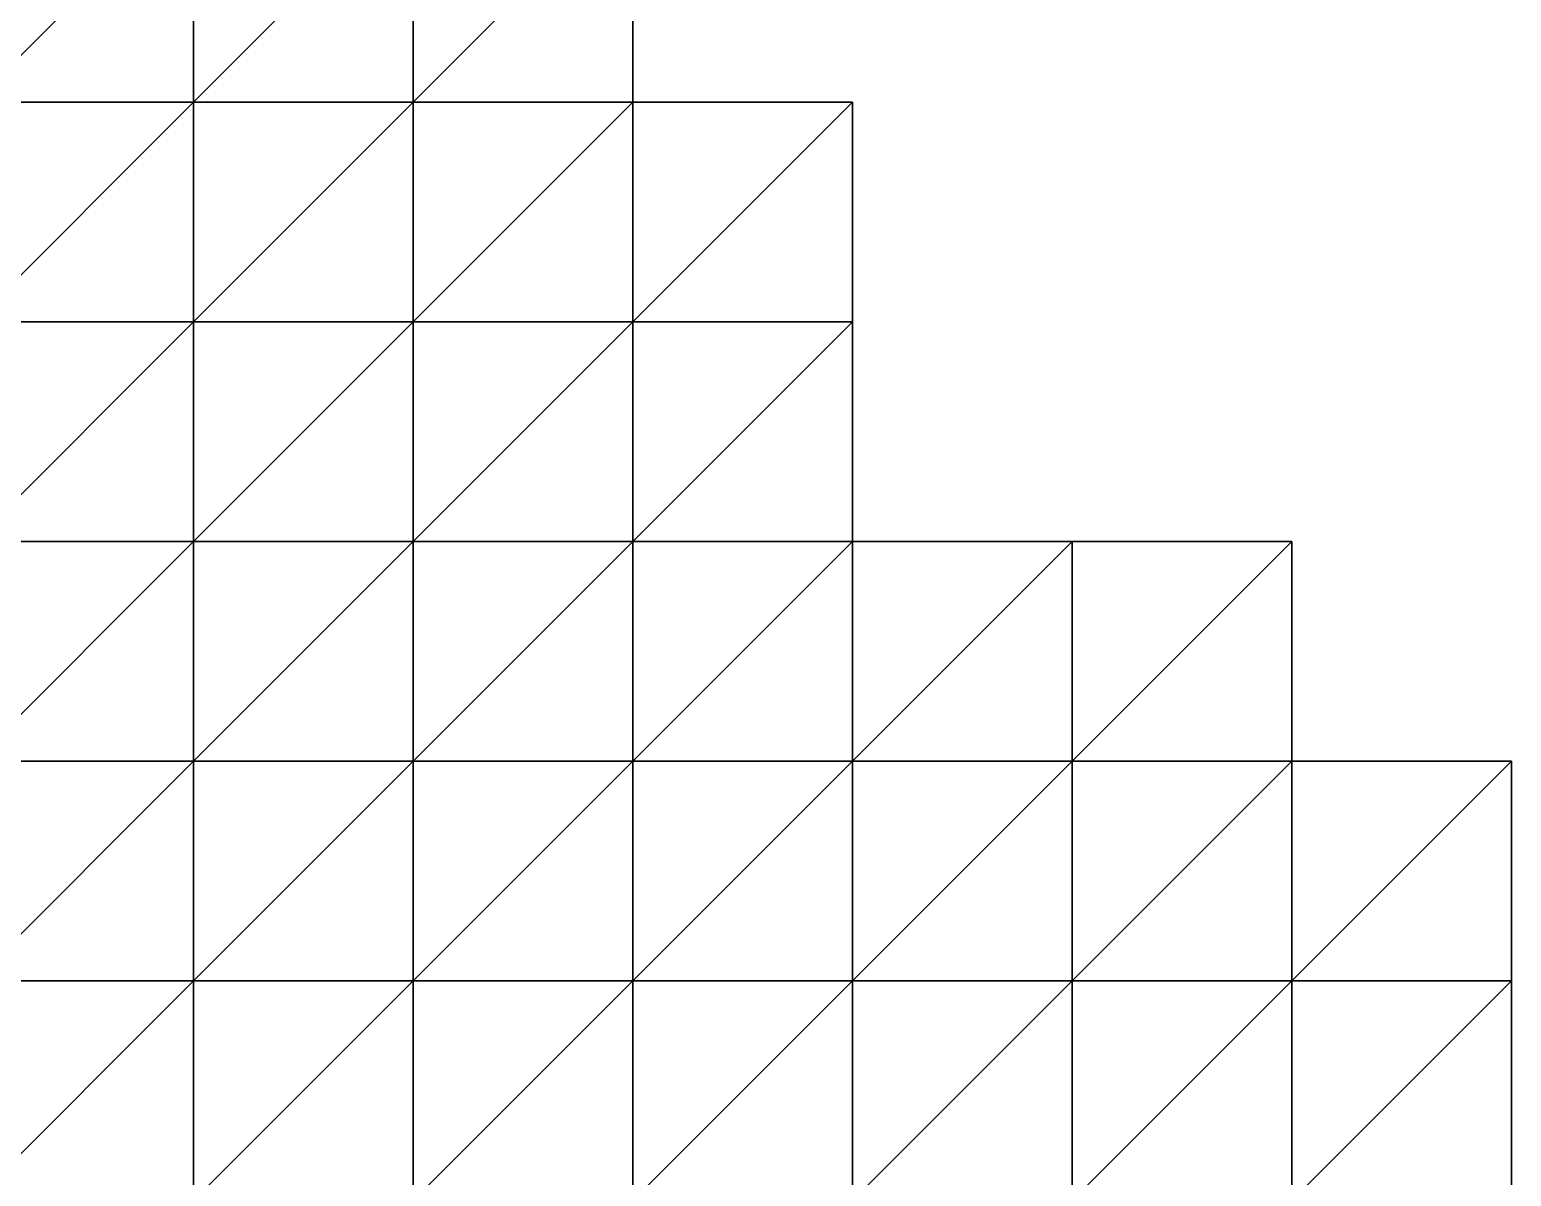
# Model space of a CAD drawing. Extents: x 292020 to 295740, y 4557680 to 4560040.
# Drawn here: x 292765.1 to 292900, y 4558862.2 to 4558966.6 of the extents above; entities that cross this region are included whole.
import ezdxf

# ---------------------------------------------------------------- set-up
doc = ezdxf.new("R2010")
doc.units = 0
doc.layers.add('RUN201_4_-_RUN201_NODOMAIN5_20X', color=7, linetype='CONTINUOUS')

msp = doc.modelspace()

# ---------------------------------------------------------------- linework, layer by layer
at = {"layer": 'RUN201_4_-_RUN201_NODOMAIN5_20X'}
for points in [[(292760, 4558980, 1820), (292760, 4558960, 1820), (292780, 4558980, 1820)], [(292780, 4558980, 1820), (292760, 4558960, 1820), (292780, 4558960, 1820)], [(292780, 4558980, 1840), (292760, 4558960, 1840), (292760, 4558980, 1840)], [(292780, 4558960, 1840), (292760, 4558960, 1840), (292780, 4558980, 1840)], [(292780, 4558980, 1820), (292780, 4558960, 1820), (292800, 4558980, 1820)], [(292800, 4558980, 1820), (292780, 4558960, 1820), (292800, 4558960, 1820)], [(292800, 4558980, 1840), (292780, 4558960, 1840), (292780, 4558980, 1840)], [(292800, 4558960, 1840), (292780, 4558960, 1840), (292800, 4558980, 1840)], [(292800, 4558980, 1820), (292800, 4558960, 1820), (292820, 4558980, 1820)], [(292820, 4558980, 1820), (292800, 4558960, 1820), (292820, 4558960, 1820)], [(292820, 4558980, 1840), (292800, 4558960, 1840), (292800, 4558980, 1840)], [(292820, 4558960, 1840), (292800, 4558960, 1840), (292820, 4558980, 1840)], [(292820, 4558960, 1820), (292820, 4558960, 1840), (292820, 4558980, 1820)], [(292820, 4558980, 1820), (292820, 4558960, 1840), (292820, 4558980, 1840)], [(292760, 4558960, 1800), (292760, 4558940, 1800), (292780, 4558960, 1800)], [(292780, 4558960, 1800), (292760, 4558940, 1800), (292780, 4558940, 1800)], [(292780, 4558960, 1800), (292760, 4558960, 1820), (292760, 4558960, 1800)], [(292780, 4558960, 1820), (292760, 4558960, 1820), (292780, 4558960, 1800)], [(292780, 4558960, 1840), (292760, 4558940, 1840), (292760, 4558960, 1840)], [(292780, 4558940, 1840), (292760, 4558940, 1840), (292780, 4558960, 1840)], [(292780, 4558960, 1800), (292780, 4558940, 1800), (292800, 4558960, 1800)], [(292800, 4558960, 1800), (292780, 4558940, 1800), (292800, 4558940, 1800)], [(292800, 4558960, 1800), (292780, 4558960, 1820), (292780, 4558960, 1800)], [(292800, 4558960, 1820), (292780, 4558960, 1820), (292800, 4558960, 1800)], [(292800, 4558960, 1840), (292780, 4558940, 1840), (292780, 4558960, 1840)], [(292800, 4558940, 1840), (292780, 4558940, 1840), (292800, 4558960, 1840)], [(292800, 4558940, 1800), (292800, 4558940, 1820), (292800, 4558960, 1800)], [(292800, 4558960, 1800), (292800, 4558940, 1820), (292800, 4558960, 1820)], [(292800, 4558960, 1820), (292800, 4558940, 1820), (292820, 4558960, 1820)], [(292820, 4558960, 1820), (292800, 4558940, 1820), (292820, 4558940, 1820)], [(292820, 4558960, 1840), (292800, 4558940, 1840), (292800, 4558960, 1840)], [(292820, 4558940, 1840), (292800, 4558940, 1840), (292820, 4558960, 1840)], [(292820, 4558960, 1820), (292820, 4558940, 1820), (292840, 4558960, 1820)], [(292840, 4558960, 1820), (292820, 4558940, 1820), (292840, 4558940, 1820)], [(292840, 4558960, 1840), (292820, 4558940, 1840), (292820, 4558960, 1840)], [(292840, 4558940, 1840), (292820, 4558940, 1840), (292840, 4558960, 1840)], [(292840, 4558960, 1820), (292820, 4558960, 1840), (292820, 4558960, 1820)], [(292840, 4558960, 1840), (292820, 4558960, 1840), (292840, 4558960, 1820)], [(292840, 4558940, 1820), (292840, 4558940, 1840), (292840, 4558960, 1820)], [(292840, 4558960, 1820), (292840, 4558940, 1840), (292840, 4558960, 1840)], [(292760, 4558940, 1780), (292760, 4558920, 1780), (292780, 4558940, 1780)], [(292780, 4558940, 1780), (292760, 4558920, 1780), (292780, 4558920, 1780)], [(292780, 4558940, 1780), (292760, 4558940, 1800), (292760, 4558940, 1780)], [(292780, 4558940, 1800), (292760, 4558940, 1800), (292780, 4558940, 1780)], [(292780, 4558940, 1840), (292760, 4558920, 1840), (292760, 4558940, 1840)], [(292780, 4558920, 1840), (292760, 4558920, 1840), (292780, 4558940, 1840)], [(292780, 4558940, 1780), (292780, 4558920, 1780), (292800, 4558940, 1780)], [(292800, 4558940, 1780), (292780, 4558920, 1780), (292800, 4558920, 1780)], [(292800, 4558940, 1780), (292780, 4558940, 1800), (292780, 4558940, 1780)], [(292800, 4558940, 1800), (292780, 4558940, 1800), (292800, 4558940, 1780)], [(292800, 4558940, 1840), (292780, 4558920, 1840), (292780, 4558940, 1840)], [(292800, 4558920, 1840), (292780, 4558920, 1840), (292800, 4558940, 1840)], [(292800, 4558920, 1780), (292800, 4558920, 1800), (292800, 4558940, 1780)], [(292800, 4558940, 1780), (292800, 4558920, 1800), (292800, 4558940, 1800)], [(292800, 4558940, 1800), (292800, 4558920, 1800), (292820, 4558940, 1800)], [(292820, 4558940, 1800), (292800, 4558920, 1800), (292820, 4558920, 1800)], [(292820, 4558940, 1800), (292800, 4558940, 1820), (292800, 4558940, 1800)], [(292820, 4558940, 1820), (292800, 4558940, 1820), (292820, 4558940, 1800)], [(292820, 4558940, 1840), (292800, 4558920, 1840), (292800, 4558940, 1840)], [(292820, 4558920, 1840), (292800, 4558920, 1840), (292820, 4558940, 1840)], [(292820, 4558920, 1800), (292820, 4558920, 1820), (292820, 4558940, 1800)], [(292820, 4558940, 1800), (292820, 4558920, 1820), (292820, 4558940, 1820)], [(292820, 4558940, 1820), (292820, 4558920, 1820), (292840, 4558940, 1820)], [(292840, 4558940, 1820), (292820, 4558920, 1820), (292840, 4558920, 1820)], [(292840, 4558940, 1840), (292820, 4558920, 1840), (292820, 4558940, 1840)], [(292840, 4558920, 1840), (292820, 4558920, 1840), (292840, 4558940, 1840)], [(292840, 4558920, 1820), (292840, 4558920, 1840), (292840, 4558940, 1820)], [(292840, 4558940, 1820), (292840, 4558920, 1840), (292840, 4558940, 1840)], [(292760, 4558920, 1760), (292760, 4558900, 1760), (292780, 4558920, 1760)], [(292780, 4558920, 1760), (292760, 4558900, 1760), (292780, 4558900, 1760)], [(292780, 4558920, 1760), (292760, 4558920, 1780), (292760, 4558920, 1760)], [(292780, 4558920, 1780), (292760, 4558920, 1780), (292780, 4558920, 1760)], [(292780, 4558920, 1840), (292760, 4558900, 1840), (292760, 4558920, 1840)], [(292780, 4558900, 1840), (292760, 4558900, 1840), (292780, 4558920, 1840)], [(292780, 4558900, 1760), (292780, 4558900, 1780), (292780, 4558920, 1760)], [(292780, 4558920, 1760), (292780, 4558900, 1780), (292780, 4558920, 1780)], [(292780, 4558920, 1780), (292780, 4558900, 1780), (292800, 4558920, 1780)], [(292800, 4558920, 1780), (292780, 4558900, 1780), (292800, 4558900, 1780)], [(292800, 4558920, 1840), (292780, 4558900, 1840), (292780, 4558920, 1840)], [(292800, 4558900, 1840), (292780, 4558900, 1840), (292800, 4558920, 1840)], [(292800, 4558900, 1780), (292800, 4558900, 1800), (292800, 4558920, 1780)], [(292800, 4558920, 1780), (292800, 4558900, 1800), (292800, 4558920, 1800)], [(292800, 4558920, 1800), (292800, 4558900, 1800), (292820, 4558920, 1800)], [(292820, 4558920, 1800), (292800, 4558900, 1800), (292820, 4558900, 1800)], [(292820, 4558920, 1840), (292800, 4558900, 1840), (292800, 4558920, 1840)], [(292820, 4558900, 1840), (292800, 4558900, 1840), (292820, 4558920, 1840)], [(292820, 4558920, 1800), (292820, 4558900, 1800), (292840, 4558920, 1800)], [(292840, 4558920, 1800), (292820, 4558900, 1800), (292840, 4558900, 1800)], [(292840, 4558920, 1800), (292820, 4558920, 1820), (292820, 4558920, 1800)], [(292840, 4558920, 1820), (292820, 4558920, 1820), (292840, 4558920, 1800)], [(292840, 4558920, 1840), (292820, 4558900, 1840), (292820, 4558920, 1840)], [(292840, 4558900, 1840), (292820, 4558900, 1840), (292840, 4558920, 1840)], [(292840, 4558900, 1800), (292840, 4558900, 1820), (292840, 4558920, 1800)], [(292840, 4558920, 1800), (292840, 4558900, 1820), (292840, 4558920, 1820)], [(292840, 4558920, 1820), (292840, 4558900, 1820), (292860, 4558920, 1820)], [(292860, 4558920, 1820), (292840, 4558900, 1820), (292860, 4558900, 1820)], [(292860, 4558920, 1820), (292840, 4558920, 1840), (292840, 4558920, 1820)], [(292860, 4558920, 1840), (292840, 4558920, 1840), (292860, 4558920, 1820)], [(292860, 4558920, 1860), (292840, 4558900, 1860), (292840, 4558920, 1860)], [(292860, 4558900, 1860), (292840, 4558900, 1860), (292860, 4558920, 1860)], [(292860, 4558920, 1840), (292840, 4558920, 1860), (292840, 4558920, 1840)], [(292860, 4558920, 1860), (292840, 4558920, 1860), (292860, 4558920, 1840)], [(292840, 4558920, 1840), (292840, 4558900, 1860), (292840, 4558900, 1840)], [(292840, 4558920, 1860), (292840, 4558900, 1860), (292840, 4558920, 1840)], [(292860, 4558900, 1820), (292860, 4558900, 1840), (292860, 4558920, 1820)], [(292860, 4558920, 1820), (292860, 4558900, 1840), (292860, 4558920, 1840)], [(292860, 4558920, 1840), (292860, 4558900, 1840), (292880, 4558920, 1840)], [(292880, 4558920, 1840), (292860, 4558900, 1840), (292880, 4558900, 1840)], [(292880, 4558920, 1860), (292860, 4558900, 1860), (292860, 4558920, 1860)], [(292880, 4558900, 1860), (292860, 4558900, 1860), (292880, 4558920, 1860)], [(292880, 4558920, 1840), (292860, 4558920, 1860), (292860, 4558920, 1840)], [(292880, 4558920, 1860), (292860, 4558920, 1860), (292880, 4558920, 1840)], [(292880, 4558900, 1840), (292880, 4558900, 1860), (292880, 4558920, 1840)], [(292880, 4558920, 1840), (292880, 4558900, 1860), (292880, 4558920, 1860)], [(292760, 4558900, 1740), (292760, 4558880, 1740), (292780, 4558900, 1740)], [(292780, 4558900, 1740), (292760, 4558880, 1740), (292780, 4558880, 1740)], [(292780, 4558900, 1740), (292760, 4558900, 1760), (292760, 4558900, 1740)], [(292780, 4558900, 1760), (292760, 4558900, 1760), (292780, 4558900, 1740)], [(292780, 4558900, 1840), (292760, 4558880, 1840), (292760, 4558900, 1840)], [(292780, 4558880, 1840), (292760, 4558880, 1840), (292780, 4558900, 1840)], [(292780, 4558880, 1740), (292780, 4558880, 1760), (292780, 4558900, 1740)], [(292780, 4558900, 1740), (292780, 4558880, 1760), (292780, 4558900, 1760)], [(292780, 4558900, 1760), (292780, 4558880, 1760), (292800, 4558900, 1760)], [(292800, 4558900, 1760), (292780, 4558880, 1760), (292800, 4558880, 1760)], [(292800, 4558900, 1760), (292780, 4558900, 1780), (292780, 4558900, 1760)], [(292800, 4558900, 1780), (292780, 4558900, 1780), (292800, 4558900, 1760)], [(292800, 4558900, 1840), (292780, 4558880, 1840), (292780, 4558900, 1840)], [(292800, 4558880, 1840), (292780, 4558880, 1840), (292800, 4558900, 1840)], [(292800, 4558880, 1760), (292800, 4558880, 1780), (292800, 4558900, 1760)], [(292800, 4558900, 1760), (292800, 4558880, 1780), (292800, 4558900, 1780)], [(292800, 4558900, 1780), (292800, 4558880, 1780), (292820, 4558900, 1780)], [(292820, 4558900, 1780), (292800, 4558880, 1780), (292820, 4558880, 1780)], [(292820, 4558900, 1780), (292800, 4558900, 1800), (292800, 4558900, 1780)], [(292820, 4558900, 1800), (292800, 4558900, 1800), (292820, 4558900, 1780)], [(292820, 4558900, 1860), (292800, 4558880, 1860), (292800, 4558900, 1860)], [(292820, 4558880, 1860), (292800, 4558880, 1860), (292820, 4558900, 1860)], [(292820, 4558900, 1840), (292800, 4558900, 1860), (292800, 4558900, 1840)], [(292820, 4558900, 1860), (292800, 4558900, 1860), (292820, 4558900, 1840)], [(292800, 4558900, 1840), (292800, 4558880, 1860), (292800, 4558880, 1840)], [(292800, 4558900, 1860), (292800, 4558880, 1860), (292800, 4558900, 1840)], [(292820, 4558880, 1780), (292820, 4558880, 1800), (292820, 4558900, 1780)], [(292820, 4558900, 1780), (292820, 4558880, 1800), (292820, 4558900, 1800)], [(292820, 4558900, 1800), (292820, 4558880, 1800), (292840, 4558900, 1800)], [(292840, 4558900, 1800), (292820, 4558880, 1800), (292840, 4558880, 1800)], [(292840, 4558900, 1860), (292820, 4558880, 1860), (292820, 4558900, 1860)], [(292840, 4558880, 1860), (292820, 4558880, 1860), (292840, 4558900, 1860)], [(292840, 4558900, 1840), (292820, 4558900, 1860), (292820, 4558900, 1840)], [(292840, 4558900, 1860), (292820, 4558900, 1860), (292840, 4558900, 1840)], [(292840, 4558880, 1800), (292840, 4558880, 1820), (292840, 4558900, 1800)], [(292840, 4558900, 1800), (292840, 4558880, 1820), (292840, 4558900, 1820)], [(292840, 4558900, 1820), (292840, 4558880, 1820), (292860, 4558900, 1820)], [(292860, 4558900, 1820), (292840, 4558880, 1820), (292860, 4558880, 1820)], [(292860, 4558900, 1860), (292840, 4558880, 1860), (292840, 4558900, 1860)], [(292860, 4558880, 1860), (292840, 4558880, 1860), (292860, 4558900, 1860)], [(292860, 4558900, 1820), (292860, 4558880, 1820), (292880, 4558900, 1820)], [(292880, 4558900, 1820), (292860, 4558880, 1820), (292880, 4558880, 1820)], [(292880, 4558900, 1820), (292860, 4558900, 1840), (292860, 4558900, 1820)], [(292880, 4558900, 1840), (292860, 4558900, 1840), (292880, 4558900, 1820)], [(292880, 4558900, 1860), (292860, 4558880, 1860), (292860, 4558900, 1860)], [(292880, 4558880, 1860), (292860, 4558880, 1860), (292880, 4558900, 1860)], [(292880, 4558880, 1820), (292880, 4558880, 1840), (292880, 4558900, 1820)], [(292880, 4558900, 1820), (292880, 4558880, 1840), (292880, 4558900, 1840)], [(292880, 4558900, 1840), (292880, 4558880, 1840), (292900, 4558900, 1840)], [(292900, 4558900, 1840), (292880, 4558880, 1840), (292900, 4558880, 1840)], [(292900, 4558900, 1860), (292880, 4558880, 1860), (292880, 4558900, 1860)], [(292900, 4558880, 1860), (292880, 4558880, 1860), (292900, 4558900, 1860)], [(292900, 4558900, 1840), (292880, 4558900, 1860), (292880, 4558900, 1840)], [(292900, 4558900, 1860), (292880, 4558900, 1860), (292900, 4558900, 1840)], [(292900, 4558880, 1840), (292900, 4558880, 1860), (292900, 4558900, 1840)], [(292900, 4558900, 1840), (292900, 4558880, 1860), (292900, 4558900, 1860)], [(292760, 4558880, 1740), (292760, 4558860, 1740), (292780, 4558880, 1740)], [(292780, 4558880, 1740), (292760, 4558860, 1740), (292780, 4558860, 1740)], [(292780, 4558880, 1840), (292760, 4558860, 1840), (292760, 4558880, 1840)], [(292780, 4558860, 1840), (292760, 4558860, 1840), (292780, 4558880, 1840)], [(292780, 4558880, 1740), (292780, 4558860, 1740), (292800, 4558880, 1740)], [(292800, 4558880, 1740), (292780, 4558860, 1740), (292800, 4558860, 1740)], [(292800, 4558880, 1740), (292780, 4558880, 1760), (292780, 4558880, 1740)], [(292800, 4558880, 1760), (292780, 4558880, 1760), (292800, 4558880, 1740)], [(292800, 4558880, 1860), (292780, 4558860, 1860), (292780, 4558880, 1860)], [(292800, 4558860, 1860), (292780, 4558860, 1860), (292800, 4558880, 1860)], [(292800, 4558880, 1840), (292780, 4558880, 1860), (292780, 4558880, 1840)], [(292800, 4558880, 1860), (292780, 4558880, 1860), (292800, 4558880, 1840)], [(292780, 4558880, 1840), (292780, 4558860, 1860), (292780, 4558860, 1840)], [(292780, 4558880, 1860), (292780, 4558860, 1860), (292780, 4558880, 1840)], [(292800, 4558860, 1740), (292800, 4558860, 1760), (292800, 4558880, 1740)], [(292800, 4558880, 1740), (292800, 4558860, 1760), (292800, 4558880, 1760)], [(292800, 4558880, 1760), (292800, 4558860, 1760), (292820, 4558880, 1760)], [(292820, 4558880, 1760), (292800, 4558860, 1760), (292820, 4558860, 1760)], [(292820, 4558880, 1760), (292800, 4558880, 1780), (292800, 4558880, 1760)], [(292820, 4558880, 1780), (292800, 4558880, 1780), (292820, 4558880, 1760)], [(292820, 4558880, 1860), (292800, 4558860, 1860), (292800, 4558880, 1860)], [(292820, 4558860, 1860), (292800, 4558860, 1860), (292820, 4558880, 1860)], [(292820, 4558860, 1760), (292820, 4558860, 1780), (292820, 4558880, 1760)], [(292820, 4558880, 1760), (292820, 4558860, 1780), (292820, 4558880, 1780)], [(292820, 4558880, 1780), (292820, 4558860, 1780), (292840, 4558880, 1780)], [(292840, 4558880, 1780), (292820, 4558860, 1780), (292840, 4558860, 1780)], [(292840, 4558880, 1780), (292820, 4558880, 1800), (292820, 4558880, 1780)], [(292840, 4558880, 1800), (292820, 4558880, 1800), (292840, 4558880, 1780)], [(292840, 4558880, 1860), (292820, 4558860, 1860), (292820, 4558880, 1860)], [(292840, 4558860, 1860), (292820, 4558860, 1860), (292840, 4558880, 1860)], [(292840, 4558860, 1780), (292840, 4558860, 1800), (292840, 4558880, 1780)], [(292840, 4558880, 1780), (292840, 4558860, 1800), (292840, 4558880, 1800)], [(292840, 4558880, 1800), (292840, 4558860, 1800), (292860, 4558880, 1800)], [(292860, 4558880, 1800), (292840, 4558860, 1800), (292860, 4558860, 1800)], [(292860, 4558880, 1800), (292840, 4558880, 1820), (292840, 4558880, 1800)], [(292860, 4558880, 1820), (292840, 4558880, 1820), (292860, 4558880, 1800)], [(292860, 4558880, 1860), (292840, 4558860, 1860), (292840, 4558880, 1860)], [(292860, 4558860, 1860), (292840, 4558860, 1860), (292860, 4558880, 1860)], [(292860, 4558860, 1800), (292860, 4558860, 1820), (292860, 4558880, 1800)], [(292860, 4558880, 1800), (292860, 4558860, 1820), (292860, 4558880, 1820)], [(292860, 4558880, 1820), (292860, 4558860, 1820), (292880, 4558880, 1820)], [(292880, 4558880, 1820), (292860, 4558860, 1820), (292880, 4558860, 1820)], [(292880, 4558880, 1860), (292860, 4558860, 1860), (292860, 4558880, 1860)], [(292880, 4558860, 1860), (292860, 4558860, 1860), (292880, 4558880, 1860)], [(292880, 4558860, 1820), (292880, 4558860, 1840), (292880, 4558880, 1820)], [(292880, 4558880, 1820), (292880, 4558860, 1840), (292880, 4558880, 1840)], [(292880, 4558880, 1840), (292880, 4558860, 1840), (292900, 4558880, 1840)], [(292900, 4558880, 1840), (292880, 4558860, 1840), (292900, 4558860, 1840)], [(292900, 4558880, 1860), (292880, 4558860, 1860), (292880, 4558880, 1860)], [(292900, 4558860, 1860), (292880, 4558860, 1860), (292900, 4558880, 1860)], [(292900, 4558860, 1840), (292900, 4558860, 1860), (292900, 4558880, 1840)], [(292900, 4558880, 1840), (292900, 4558860, 1860), (292900, 4558880, 1860)]]:
    msp.add_3dface(points, dxfattribs=at)

doc.saveas('drawing.dxf')
